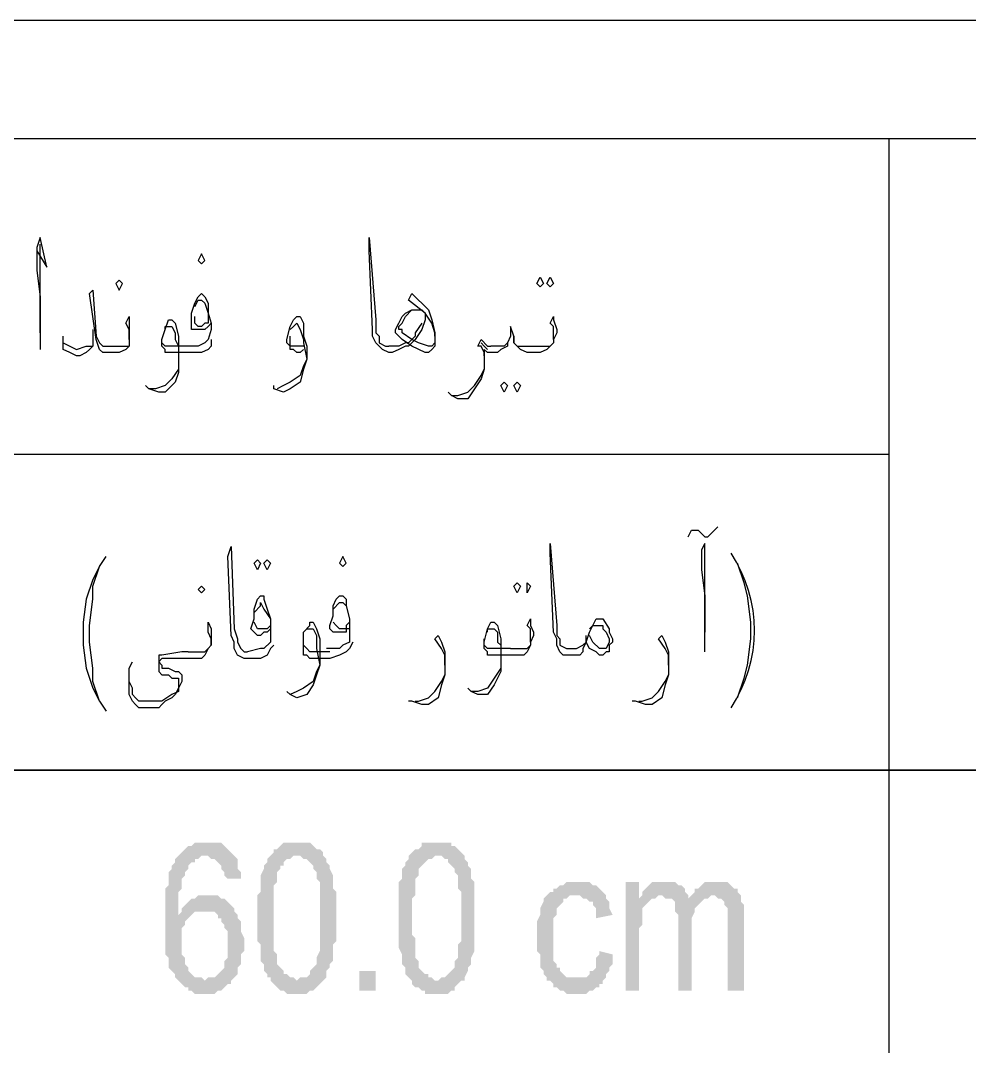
# Model space of a CAD drawing. Header units: inches. Extents: x 1387 to 2676, y -3005 to -2136.
# Drawn here: x 2560.164 to 2562.568, y -2147.12 to -2144.52 of the extents above; entities that cross this region are included whole.
import ezdxf

# ---------------------------------------------------------------- set-up
doc = ezdxf.new("R2010")
doc.units = ezdxf.units.IN
doc.header["$MEASUREMENT"] = 0
doc.layers.add('SAZE_DRAWINGS', color=7, linetype='Continuous')

msp = doc.modelspace()

# ---------------------------------------------------------------- hatches: boundary and pattern name
at = {"layer": 'SAZE_DRAWINGS'}
for points in [[(2560.63859, -2146.603728), (2560.605257, -2146.603728), (2560.596924, -2146.612061), (2560.58859, -2146.612061), (2560.580257, -2146.620394), (2560.580257, -2146.620394), (2560.571924, -2146.628728), (2560.56359, -2146.637061), (2560.630257, -2146.637061), (2560.630257, -2146.637061), (2560.63859, -2146.637061), (2560.646924, -2146.645394), (2560.655257, -2146.645394), (2560.66359, -2146.653728), (2560.671924, -2146.662061), (2560.671924, -2146.662061), (2560.671924, -2146.670394), (2560.680257, -2146.678728), (2560.680257, -2146.687061), (2560.68859, -2146.695394), (2560.721924, -2146.695394), (2560.721924, -2146.687061), (2560.721924, -2146.678728), (2560.71359, -2146.670394), (2560.71359, -2146.653728), (2560.71359, -2146.645394), (2560.705257, -2146.637061), (2560.696924, -2146.628728), (2560.696924, -2146.628728), (2560.68859, -2146.620394), (2560.680257, -2146.612061), (2560.680257, -2146.612061), (2560.671924, -2146.603728), (2560.66359, -2146.603728), (2560.655257, -2146.603728), (2560.646924, -2146.603728)], [(2560.86359, -2146.603728), (2560.86359, -2146.603728), (2560.830257, -2146.603728), (2560.821924, -2146.612061), (2560.81359, -2146.620394), (2560.805257, -2146.620394), (2560.805257, -2146.620394), (2560.805257, -2146.628728), (2560.796924, -2146.637061), (2560.86359, -2146.637061), (2560.86359, -2146.637061), (2560.871924, -2146.637061), (2560.880257, -2146.645394), (2560.88859, -2146.645394), (2560.896924, -2146.653728), (2560.905257, -2146.662061), (2560.905257, -2146.670394), (2560.905257, -2146.670394), (2560.91359, -2146.678728), (2560.91359, -2146.678728), (2560.91359, -2146.687061), (2560.91359, -2146.695394), (2560.921924, -2146.703728), (2560.921924, -2146.720394), (2560.921924, -2146.728728), (2560.921924, -2146.737061), (2560.921924, -2146.753728), (2560.921924, -2146.762061), (2560.921924, -2146.778728), (2560.921924, -2146.795394), (2560.921924, -2146.795394), (2560.921924, -2146.812061), (2560.921924, -2146.828728), (2560.921924, -2146.837061), (2560.921924, -2146.853728), (2560.921924, -2146.862061), (2560.921924, -2146.870394), (2560.921924, -2146.878728), (2560.91359, -2146.895394), (2560.91359, -2146.895394), (2560.91359, -2146.903728), (2560.91359, -2146.912061), (2560.905257, -2146.920394), (2560.905257, -2146.920394), (2560.896924, -2146.928728), (2560.896924, -2146.937061), (2560.88859, -2146.945394), (2560.880257, -2146.945394), (2560.871924, -2146.945394), (2560.86359, -2146.953728), (2560.796924, -2146.953728), (2560.805257, -2146.962061), (2560.81359, -2146.970394), (2560.81359, -2146.970394), (2560.821924, -2146.978728), (2560.830257, -2146.978728), (2560.83859, -2146.987061), (2560.846924, -2146.987061), (2560.855257, -2146.987061), (2560.86359, -2146.987061), (2560.86359, -2146.987061), (2560.871924, -2146.987061), (2560.880257, -2146.987061), (2560.88859, -2146.987061), (2560.896924, -2146.978728), (2560.905257, -2146.978728), (2560.91359, -2146.970394), (2560.921924, -2146.962061), (2560.921924, -2146.962061), (2560.930257, -2146.953728), (2560.930257, -2146.953728), (2560.93859, -2146.945394), (2560.93859, -2146.928728), (2560.946924, -2146.920394), (2560.946924, -2146.912061), (2560.955257, -2146.903728), (2560.955257, -2146.903728), (2560.955257, -2146.895394), (2560.955257, -2146.878728), (2560.955257, -2146.870394), (2560.955257, -2146.862061), (2560.96359, -2146.853728), (2560.96359, -2146.845394), (2560.96359, -2146.828728), (2560.96359, -2146.820394), (2560.96359, -2146.803728), (2560.96359, -2146.795394), (2560.96359, -2146.787061), (2560.96359, -2146.778728), (2560.96359, -2146.762061), (2560.96359, -2146.753728), (2560.96359, -2146.737061), (2560.96359, -2146.728728), (2560.955257, -2146.720394), (2560.955257, -2146.712061), (2560.955257, -2146.703728), (2560.955257, -2146.695394), (2560.955257, -2146.687061), (2560.946924, -2146.670394), (2560.946924, -2146.662061), (2560.93859, -2146.653728), (2560.93859, -2146.645394), (2560.930257, -2146.637061), (2560.930257, -2146.628728), (2560.921924, -2146.620394), (2560.91359, -2146.620394), (2560.905257, -2146.612061), (2560.905257, -2146.612061), (2560.896924, -2146.603728), (2560.88859, -2146.603728), (2560.880257, -2146.603728), (2560.871924, -2146.603728)], [(2561.221924, -2146.603728), (2561.180257, -2146.603728), (2561.180257, -2146.612061), (2561.171924, -2146.620394), (2561.16359, -2146.620394), (2561.16359, -2146.620394), (2561.155257, -2146.628728), (2561.146924, -2146.637061), (2561.221924, -2146.637061), (2561.221924, -2146.637061), (2561.230257, -2146.637061), (2561.23859, -2146.645394), (2561.246924, -2146.645394), (2561.246924, -2146.653728), (2561.255257, -2146.662061), (2561.26359, -2146.670394), (2561.26359, -2146.670394), (2561.26359, -2146.678728), (2561.26359, -2146.678728), (2561.271924, -2146.687061), (2561.271924, -2146.695394), (2561.271924, -2146.703728), (2561.271924, -2146.720394), (2561.280257, -2146.728728), (2561.280257, -2146.737061), (2561.280257, -2146.753728), (2561.280257, -2146.762061), (2561.280257, -2146.778728), (2561.280257, -2146.795394), (2561.280257, -2146.795394), (2561.280257, -2146.812061), (2561.280257, -2146.828728), (2561.280257, -2146.837061), (2561.280257, -2146.853728), (2561.271924, -2146.862061), (2561.271924, -2146.870394), (2561.271924, -2146.878728), (2561.271924, -2146.895394), (2561.271924, -2146.895394), (2561.26359, -2146.903728), (2561.26359, -2146.912061), (2561.26359, -2146.920394), (2561.26359, -2146.920394), (2561.255257, -2146.928728), (2561.246924, -2146.937061), (2561.23859, -2146.945394), (2561.230257, -2146.945394), (2561.230257, -2146.945394), (2561.221924, -2146.953728), (2561.155257, -2146.953728), (2561.155257, -2146.962061), (2561.16359, -2146.970394), (2561.171924, -2146.970394), (2561.180257, -2146.978728), (2561.18859, -2146.978728), (2561.18859, -2146.987061), (2561.196924, -2146.987061), (2561.205257, -2146.987061), (2561.221924, -2146.987061), (2561.221924, -2146.987061), (2561.230257, -2146.987061), (2561.23859, -2146.987061), (2561.246924, -2146.987061), (2561.255257, -2146.978728), (2561.26359, -2146.978728), (2561.26359, -2146.970394), (2561.271924, -2146.962061), (2561.271924, -2146.962061), (2561.280257, -2146.953728), (2561.28859, -2146.953728), (2561.28859, -2146.945394), (2561.296924, -2146.928728), (2561.296924, -2146.920394), (2561.305257, -2146.912061), (2561.305257, -2146.903728), (2561.305257, -2146.903728), (2561.305257, -2146.895394), (2561.31359, -2146.878728), (2561.31359, -2146.870394), (2561.31359, -2146.862061), (2561.31359, -2146.853728), (2561.31359, -2146.845394), (2561.31359, -2146.828728), (2561.31359, -2146.820394), (2561.31359, -2146.803728), (2561.31359, -2146.795394), (2561.31359, -2146.787061), (2561.31359, -2146.778728), (2561.31359, -2146.762061), (2561.31359, -2146.753728), (2561.31359, -2146.737061), (2561.31359, -2146.728728), (2561.31359, -2146.720394), (2561.31359, -2146.712061), (2561.31359, -2146.703728), (2561.305257, -2146.695394), (2561.305257, -2146.687061), (2561.305257, -2146.670394), (2561.296924, -2146.662061), (2561.296924, -2146.653728), (2561.28859, -2146.645394), (2561.28859, -2146.637061), (2561.280257, -2146.628728), (2561.271924, -2146.620394), (2561.271924, -2146.620394), (2561.26359, -2146.612061), (2561.255257, -2146.612061), (2561.255257, -2146.603728), (2561.246924, -2146.603728), (2561.23859, -2146.603728), (2561.230257, -2146.603728)], [(2560.56359, -2146.637061), (2560.555257, -2146.645394), (2560.555257, -2146.645394), (2560.555257, -2146.653728), (2560.555257, -2146.653728), (2560.546924, -2146.662061), (2560.546924, -2146.670394), (2560.53859, -2146.678728), (2560.53859, -2146.687061), (2560.53859, -2146.695394), (2560.53859, -2146.712061), (2560.530257, -2146.720394), (2560.530257, -2146.728728), (2560.530257, -2146.737061), (2560.530257, -2146.753728), (2560.530257, -2146.762061), (2560.530257, -2146.778728), (2560.530257, -2146.787061), (2560.530257, -2146.803728), (2560.530257, -2146.803728), (2560.530257, -2146.820394), (2560.530257, -2146.837061), (2560.530257, -2146.845394), (2560.530257, -2146.853728), (2560.530257, -2146.870394), (2560.530257, -2146.878728), (2560.530257, -2146.887061), (2560.53859, -2146.895394), (2560.53859, -2146.912061), (2560.53859, -2146.920394), (2560.546924, -2146.928728), (2560.546924, -2146.928728), (2560.555257, -2146.937061), (2560.555257, -2146.945394), (2560.555257, -2146.945394), (2560.56359, -2146.953728), (2560.571924, -2146.962061), (2560.580257, -2146.970394), (2560.58859, -2146.970394), (2560.58859, -2146.978728), (2560.596924, -2146.978728), (2560.605257, -2146.987061), (2560.61359, -2146.987061), (2560.621924, -2146.987061), (2560.630257, -2146.987061), (2560.630257, -2146.987061), (2560.63859, -2146.987061), (2560.646924, -2146.987061), (2560.655257, -2146.987061), (2560.66359, -2146.978728), (2560.671924, -2146.978728), (2560.680257, -2146.970394), (2560.680257, -2146.970394), (2560.68859, -2146.962061), (2560.696924, -2146.962061), (2560.696924, -2146.953728), (2560.630257, -2146.953728), (2560.621924, -2146.945394), (2560.61359, -2146.945394), (2560.605257, -2146.945394), (2560.596924, -2146.937061), (2560.596924, -2146.937061), (2560.58859, -2146.928728), (2560.58859, -2146.920394), (2560.580257, -2146.912061), (2560.580257, -2146.903728), (2560.580257, -2146.895394), (2560.571924, -2146.887061), (2560.571924, -2146.878728), (2560.571924, -2146.870394), (2560.571924, -2146.862061), (2560.571924, -2146.853728), (2560.571924, -2146.845394), (2560.571924, -2146.837061), (2560.571924, -2146.820394), (2560.580257, -2146.812061), (2560.580257, -2146.803728), (2560.58859, -2146.795394), (2560.58859, -2146.795394), (2560.596924, -2146.787061), (2560.56359, -2146.787061), (2560.56359, -2146.778728), (2560.56359, -2146.770394), (2560.56359, -2146.753728), (2560.56359, -2146.745394), (2560.56359, -2146.728728), (2560.571924, -2146.720394), (2560.571924, -2146.712061), (2560.571924, -2146.703728), (2560.571924, -2146.695394), (2560.580257, -2146.687061), (2560.580257, -2146.678728), (2560.58859, -2146.670394), (2560.58859, -2146.662061), (2560.596924, -2146.653728), (2560.605257, -2146.653728), (2560.605257, -2146.645394), (2560.61359, -2146.645394), (2560.621924, -2146.637061), (2560.630257, -2146.637061)], [(2560.796924, -2146.637061), (2560.78859, -2146.645394), (2560.78859, -2146.653728), (2560.780257, -2146.662061), (2560.780257, -2146.670394), (2560.771924, -2146.687061), (2560.771924, -2146.687061), (2560.771924, -2146.695394), (2560.771924, -2146.703728), (2560.771924, -2146.712061), (2560.771924, -2146.728728), (2560.76359, -2146.737061), (2560.76359, -2146.745394), (2560.76359, -2146.753728), (2560.76359, -2146.770394), (2560.76359, -2146.778728), (2560.76359, -2146.795394), (2560.76359, -2146.803728), (2560.76359, -2146.812061), (2560.76359, -2146.828728), (2560.76359, -2146.837061), (2560.76359, -2146.853728), (2560.771924, -2146.862061), (2560.771924, -2146.870394), (2560.771924, -2146.887061), (2560.771924, -2146.895394), (2560.771924, -2146.903728), (2560.780257, -2146.912061), (2560.780257, -2146.920394), (2560.780257, -2146.928728), (2560.78859, -2146.937061), (2560.78859, -2146.945394), (2560.796924, -2146.945394), (2560.796924, -2146.953728), (2560.86359, -2146.953728), (2560.86359, -2146.953728), (2560.855257, -2146.945394), (2560.846924, -2146.945394), (2560.83859, -2146.937061), (2560.830257, -2146.937061), (2560.830257, -2146.928728), (2560.821924, -2146.920394), (2560.821924, -2146.920394), (2560.81359, -2146.912061), (2560.81359, -2146.903728), (2560.81359, -2146.895394), (2560.81359, -2146.887061), (2560.805257, -2146.878728), (2560.805257, -2146.870394), (2560.805257, -2146.862061), (2560.805257, -2146.845394), (2560.805257, -2146.837061), (2560.805257, -2146.820394), (2560.805257, -2146.812061), (2560.805257, -2146.795394), (2560.805257, -2146.787061), (2560.805257, -2146.770394), (2560.805257, -2146.762061), (2560.805257, -2146.745394), (2560.805257, -2146.737061), (2560.805257, -2146.720394), (2560.805257, -2146.712061), (2560.81359, -2146.703728), (2560.81359, -2146.695394), (2560.81359, -2146.687061), (2560.81359, -2146.678728), (2560.821924, -2146.670394), (2560.821924, -2146.662061), (2560.830257, -2146.662061), (2560.830257, -2146.653728), (2560.83859, -2146.645394), (2560.846924, -2146.645394), (2560.855257, -2146.637061), (2560.86359, -2146.637061)], [(2561.146924, -2146.637061), (2561.146924, -2146.645394), (2561.13859, -2146.653728), (2561.13859, -2146.662061), (2561.130257, -2146.670394), (2561.130257, -2146.687061), (2561.130257, -2146.687061), (2561.130257, -2146.695394), (2561.121924, -2146.703728), (2561.121924, -2146.712061), (2561.121924, -2146.728728), (2561.121924, -2146.737061), (2561.121924, -2146.745394), (2561.121924, -2146.753728), (2561.121924, -2146.770394), (2561.121924, -2146.778728), (2561.121924, -2146.795394), (2561.121924, -2146.803728), (2561.121924, -2146.812061), (2561.121924, -2146.828728), (2561.121924, -2146.837061), (2561.121924, -2146.853728), (2561.121924, -2146.862061), (2561.121924, -2146.870394), (2561.130257, -2146.887061), (2561.130257, -2146.895394), (2561.130257, -2146.903728), (2561.130257, -2146.912061), (2561.13859, -2146.920394), (2561.13859, -2146.928728), (2561.13859, -2146.937061), (2561.146924, -2146.945394), (2561.146924, -2146.945394), (2561.155257, -2146.953728), (2561.221924, -2146.953728), (2561.21359, -2146.953728), (2561.205257, -2146.945394), (2561.196924, -2146.945394), (2561.196924, -2146.937061), (2561.18859, -2146.937061), (2561.180257, -2146.928728), (2561.171924, -2146.920394), (2561.171924, -2146.920394), (2561.171924, -2146.912061), (2561.171924, -2146.903728), (2561.16359, -2146.895394), (2561.16359, -2146.887061), (2561.16359, -2146.878728), (2561.16359, -2146.870394), (2561.16359, -2146.862061), (2561.16359, -2146.845394), (2561.155257, -2146.837061), (2561.155257, -2146.820394), (2561.155257, -2146.812061), (2561.155257, -2146.795394), (2561.155257, -2146.787061), (2561.155257, -2146.770394), (2561.155257, -2146.762061), (2561.155257, -2146.745394), (2561.16359, -2146.737061), (2561.16359, -2146.720394), (2561.16359, -2146.712061), (2561.16359, -2146.703728), (2561.16359, -2146.695394), (2561.171924, -2146.687061), (2561.171924, -2146.678728), (2561.171924, -2146.670394), (2561.180257, -2146.662061), (2561.180257, -2146.662061), (2561.18859, -2146.653728), (2561.196924, -2146.645394), (2561.205257, -2146.645394), (2561.21359, -2146.637061), (2561.221924, -2146.637061)], [(2561.571924, -2146.703728), (2561.571924, -2146.703728), (2561.546924, -2146.703728), (2561.53859, -2146.712061), (2561.530257, -2146.712061), (2561.521924, -2146.720394), (2561.51359, -2146.720394), (2561.51359, -2146.728728), (2561.505257, -2146.728728), (2561.496924, -2146.737061), (2561.48859, -2146.745394), (2561.48859, -2146.753728), (2561.480257, -2146.770394), (2561.480257, -2146.770394), (2561.480257, -2146.778728), (2561.480257, -2146.787061), (2561.471924, -2146.803728), (2561.471924, -2146.812061), (2561.471924, -2146.820394), (2561.471924, -2146.837061), (2561.471924, -2146.845394), (2561.471924, -2146.853728), (2561.471924, -2146.870394), (2561.471924, -2146.878728), (2561.480257, -2146.887061), (2561.480257, -2146.903728), (2561.480257, -2146.912061), (2561.480257, -2146.920394), (2561.48859, -2146.928728), (2561.48859, -2146.937061), (2561.496924, -2146.945394), (2561.496924, -2146.953728), (2561.571924, -2146.945394), (2561.571924, -2146.945394), (2561.56359, -2146.945394), (2561.555257, -2146.945394), (2561.546924, -2146.945394), (2561.53859, -2146.937061), (2561.530257, -2146.928728), (2561.530257, -2146.920394), (2561.530257, -2146.920394), (2561.521924, -2146.920394), (2561.521924, -2146.912061), (2561.51359, -2146.903728), (2561.51359, -2146.887061), (2561.51359, -2146.878728), (2561.51359, -2146.870394), (2561.51359, -2146.853728), (2561.51359, -2146.845394), (2561.51359, -2146.845394), (2561.51359, -2146.828728), (2561.51359, -2146.820394), (2561.51359, -2146.803728), (2561.51359, -2146.795394), (2561.521924, -2146.787061), (2561.521924, -2146.778728), (2561.521924, -2146.770394), (2561.530257, -2146.762061), (2561.530257, -2146.762061), (2561.53859, -2146.753728), (2561.53859, -2146.745394), (2561.546924, -2146.745394), (2561.555257, -2146.737061), (2561.56359, -2146.737061), (2561.571924, -2146.737061), (2561.646924, -2146.737061), (2561.63859, -2146.728728), (2561.630257, -2146.720394), (2561.630257, -2146.720394), (2561.621924, -2146.712061), (2561.61359, -2146.712061), (2561.605257, -2146.703728), (2561.596924, -2146.703728), (2561.58859, -2146.703728), (2561.580257, -2146.703728)], [(2561.730257, -2146.703728), (2561.696924, -2146.703728), (2561.696924, -2146.978728), (2561.730257, -2146.978728), (2561.730257, -2146.837061), (2561.730257, -2146.828728), (2561.730257, -2146.820394), (2561.73859, -2146.812061), (2561.73859, -2146.795394), (2561.73859, -2146.787061), (2561.73859, -2146.778728), (2561.73859, -2146.770394), (2561.746924, -2146.762061), (2561.755257, -2146.753728), (2561.755257, -2146.753728), (2561.76359, -2146.745394), (2561.730257, -2146.745394)], [(2561.796924, -2146.703728), (2561.76359, -2146.703728), (2561.755257, -2146.712061), (2561.755257, -2146.712061), (2561.746924, -2146.720394), (2561.73859, -2146.728728), (2561.73859, -2146.737061), (2561.78859, -2146.737061), (2561.78859, -2146.737061), (2561.796924, -2146.745394), (2561.805257, -2146.745394), (2561.81359, -2146.745394), (2561.855257, -2146.745394), (2561.855257, -2146.745394), (2561.855257, -2146.737061), (2561.846924, -2146.728728), (2561.846924, -2146.720394), (2561.83859, -2146.712061), (2561.83859, -2146.712061), (2561.830257, -2146.712061), (2561.821924, -2146.703728), (2561.81359, -2146.703728), (2561.805257, -2146.703728)], [(2561.930257, -2146.703728), (2561.930257, -2146.703728), (2561.896924, -2146.703728), (2561.88859, -2146.712061), (2561.880257, -2146.720394), (2561.871924, -2146.720394), (2561.871924, -2146.728728), (2561.86359, -2146.737061), (2561.921924, -2146.737061), (2561.921924, -2146.737061), (2561.930257, -2146.745394), (2561.93859, -2146.745394), (2561.946924, -2146.753728), (2561.946924, -2146.762061), (2561.955257, -2146.770394), (2561.955257, -2146.770394), (2561.955257, -2146.787061), (2561.955257, -2146.795394), (2561.955257, -2146.812061), (2561.955257, -2146.978728), (2561.996924, -2146.978728), (2561.996924, -2146.795394), (2561.996924, -2146.787061), (2561.996924, -2146.778728), (2561.996924, -2146.762061), (2561.98859, -2146.753728), (2561.98859, -2146.745394), (2561.98859, -2146.737061), (2561.980257, -2146.728728), (2561.980257, -2146.720394), (2561.971924, -2146.720394), (2561.96359, -2146.712061), (2561.96359, -2146.712061), (2561.955257, -2146.703728), (2561.946924, -2146.703728), (2561.93859, -2146.703728)], [(2560.63859, -2146.737061), (2560.63859, -2146.737061), (2560.61359, -2146.737061), (2560.605257, -2146.745394), (2560.596924, -2146.745394), (2560.596924, -2146.745394), (2560.58859, -2146.753728), (2560.580257, -2146.762061), (2560.571924, -2146.770394), (2560.571924, -2146.778728), (2560.56359, -2146.787061), (2560.596924, -2146.787061), (2560.605257, -2146.778728), (2560.61359, -2146.778728), (2560.621924, -2146.778728), (2560.630257, -2146.778728), (2560.705257, -2146.770394), (2560.696924, -2146.762061), (2560.68859, -2146.753728), (2560.68859, -2146.753728), (2560.680257, -2146.745394), (2560.671924, -2146.745394), (2560.66359, -2146.737061), (2560.655257, -2146.737061), (2560.646924, -2146.737061)], [(2561.646924, -2146.737061), (2561.571924, -2146.737061), (2561.580257, -2146.737061), (2561.58859, -2146.745394), (2561.596924, -2146.745394), (2561.605257, -2146.753728), (2561.61359, -2146.753728), (2561.61359, -2146.762061), (2561.621924, -2146.770394), (2561.621924, -2146.778728), (2561.621924, -2146.795394), (2561.66359, -2146.787061), (2561.66359, -2146.787061), (2561.655257, -2146.770394), (2561.655257, -2146.762061), (2561.655257, -2146.753728), (2561.646924, -2146.745394)], [(2561.73859, -2146.737061), (2561.730257, -2146.745394), (2561.771924, -2146.745394), (2561.780257, -2146.737061), (2561.78859, -2146.737061)], [(2561.86359, -2146.737061), (2561.855257, -2146.745394), (2561.81359, -2146.745394), (2561.821924, -2146.753728), (2561.821924, -2146.762061), (2561.821924, -2146.770394), (2561.821924, -2146.778728), (2561.830257, -2146.787061), (2561.830257, -2146.803728), (2561.830257, -2146.978728), (2561.86359, -2146.978728), (2561.86359, -2146.820394), (2561.86359, -2146.812061), (2561.86359, -2146.803728), (2561.86359, -2146.795394), (2561.871924, -2146.778728), (2561.871924, -2146.770394), (2561.871924, -2146.770394), (2561.880257, -2146.762061), (2561.880257, -2146.762061), (2561.88859, -2146.753728), (2561.896924, -2146.745394), (2561.905257, -2146.745394), (2561.91359, -2146.737061), (2561.921924, -2146.737061)], [(2560.705257, -2146.770394), (2560.630257, -2146.778728), (2560.655257, -2146.778728), (2560.66359, -2146.787061), (2560.66359, -2146.795394), (2560.671924, -2146.795394), (2560.671924, -2146.803728), (2560.680257, -2146.812061), (2560.680257, -2146.820394), (2560.68859, -2146.828728), (2560.68859, -2146.837061), (2560.68859, -2146.845394), (2560.68859, -2146.862061), (2560.68859, -2146.870394), (2560.68859, -2146.878728), (2560.68859, -2146.895394), (2560.680257, -2146.903728), (2560.680257, -2146.912061), (2560.680257, -2146.920394), (2560.671924, -2146.928728), (2560.671924, -2146.928728), (2560.66359, -2146.937061), (2560.655257, -2146.945394), (2560.646924, -2146.945394), (2560.63859, -2146.945394), (2560.630257, -2146.953728), (2560.696924, -2146.953728), (2560.705257, -2146.945394), (2560.71359, -2146.937061), (2560.71359, -2146.928728), (2560.71359, -2146.920394), (2560.721924, -2146.912061), (2560.721924, -2146.903728), (2560.721924, -2146.887061), (2560.730257, -2146.878728), (2560.730257, -2146.870394), (2560.730257, -2146.862061), (2560.730257, -2146.853728), (2560.730257, -2146.845394), (2560.721924, -2146.828728), (2560.721924, -2146.820394), (2560.721924, -2146.812061), (2560.721924, -2146.803728), (2560.71359, -2146.795394), (2560.71359, -2146.787061), (2560.705257, -2146.778728)], [(2561.630257, -2146.878728), (2561.630257, -2146.887061), (2561.621924, -2146.895394), (2561.621924, -2146.920394), (2561.61359, -2146.928728), (2561.605257, -2146.928728), (2561.605257, -2146.937061), (2561.596924, -2146.945394), (2561.58859, -2146.945394), (2561.580257, -2146.945394), (2561.571924, -2146.945394), (2561.496924, -2146.953728), (2561.505257, -2146.953728), (2561.51359, -2146.962061), (2561.51359, -2146.970394), (2561.521924, -2146.970394), (2561.530257, -2146.978728), (2561.53859, -2146.978728), (2561.546924, -2146.987061), (2561.555257, -2146.987061), (2561.56359, -2146.987061), (2561.571924, -2146.987061), (2561.580257, -2146.987061), (2561.58859, -2146.987061), (2561.596924, -2146.987061), (2561.605257, -2146.978728), (2561.61359, -2146.978728), (2561.621924, -2146.970394), (2561.630257, -2146.970394), (2561.630257, -2146.962061), (2561.63859, -2146.962061), (2561.63859, -2146.953728), (2561.646924, -2146.945394), (2561.646924, -2146.937061), (2561.655257, -2146.928728), (2561.655257, -2146.920394), (2561.66359, -2146.912061), (2561.66359, -2146.895394), (2561.66359, -2146.887061)]]:
    msp.add_hatch(color=3, dxfattribs=at).paths.add_polyline_path(points)

# ---------------------------------------------------------------- linework, layer by layer
at = {"layer": 'SAZE_DRAWINGS', "color": 3}
for points in [[(2564.971924, -2144.520394), (2554.26359, -2144.520394)], [(2564.680257, -2144.820394), (2554.555257, -2144.820394)], [(2562.36359, -2144.820394), (2562.36359, -2154.445394)], [(2560.205257, -2145.103728), (2560.230257, -2145.145394), (2560.21359, -2145.070394), (2560.205257, -2145.095394), (2560.205257, -2145.153728), (2560.21359, -2145.220394), (2560.21359, -2145.312061), (2560.21359, -2145.353728)], [(2561.096924, -2145.362061), (2561.080257, -2145.353728), (2561.071924, -2145.345394), (2561.06359, -2145.337061), (2561.055257, -2145.320394), (2561.055257, -2145.303728), (2561.046924, -2145.103728), (2561.046924, -2145.070394), (2561.06359, -2145.278728), (2561.06359, -2145.312061), (2561.071924, -2145.320394), (2561.071924, -2145.337061), (2561.08859, -2145.345394), (2561.096924, -2145.345394)], [(2560.21359, -2145.312061), (2560.21359, -2145.087061)], [(2560.380257, -2145.362061), (2560.371924, -2145.362061), (2560.36359, -2145.353728), (2560.355257, -2145.328728), (2560.33859, -2145.212061), (2560.346924, -2145.203728), (2560.355257, -2145.320394), (2560.36359, -2145.337061), (2560.371924, -2145.345394), (2560.380257, -2145.345394)], [(2560.646924, -2145.287061), (2560.63859, -2145.295394), (2560.630257, -2145.303728), (2560.596924, -2145.303728), (2560.596924, -2145.295394), (2560.596924, -2145.287061), (2560.596924, -2145.262061), (2560.605257, -2145.237061), (2560.61359, -2145.220394), (2560.621924, -2145.212061), (2560.630257, -2145.220394), (2560.63859, -2145.237061), (2560.63859, -2145.262061), (2560.646924, -2145.287061), (2560.646924, -2145.303728), (2560.63859, -2145.328728), (2560.630257, -2145.337061), (2560.61359, -2145.345394), (2560.58859, -2145.345394), (2560.580257, -2145.345394)], [(2560.605257, -2145.245394), (2560.61359, -2145.228728), (2560.621924, -2145.228728), (2560.630257, -2145.237061), (2560.63859, -2145.262061), (2560.63859, -2145.278728), (2560.63859, -2145.287061), (2560.630257, -2145.287061), (2560.621924, -2145.295394), (2560.61359, -2145.295394), (2560.605257, -2145.287061), (2560.605257, -2145.270394)], [(2561.21359, -2145.320394), (2561.21359, -2145.312061), (2561.205257, -2145.287061), (2561.18859, -2145.262061), (2561.146924, -2145.228728), (2561.155257, -2145.212061), (2561.196924, -2145.253728), (2561.205257, -2145.278728), (2561.21359, -2145.312061), (2561.21359, -2145.328728), (2561.21359, -2145.345394), (2561.205257, -2145.353728), (2561.196924, -2145.362061), (2561.18859, -2145.362061), (2561.155257, -2145.345394), (2561.130257, -2145.328728), (2561.121924, -2145.320394), (2561.11359, -2145.312061), (2561.11359, -2145.303728), (2561.121924, -2145.287061), (2561.130257, -2145.270394), (2561.13859, -2145.262061), (2561.155257, -2145.253728), (2561.171924, -2145.253728), (2561.180257, -2145.253728), (2561.18859, -2145.262061), (2561.18859, -2145.278728), (2561.180257, -2145.303728), (2561.16359, -2145.328728), (2561.146924, -2145.345394), (2561.13859, -2145.345394), (2561.121924, -2145.353728), (2561.105257, -2145.362061), (2561.096924, -2145.362061)], [(2561.21359, -2145.337061), (2561.205257, -2145.345394), (2561.196924, -2145.345394), (2561.171924, -2145.337061), (2561.155257, -2145.328728), (2561.130257, -2145.312061), (2561.130257, -2145.303728), (2561.121924, -2145.303728), (2561.121924, -2145.295394), (2561.130257, -2145.287061), (2561.13859, -2145.270394), (2561.155257, -2145.253728)], [(2560.43859, -2145.328728), (2560.43859, -2145.303728), (2560.430257, -2145.287061), (2560.43859, -2145.270394), (2560.43859, -2145.287061), (2560.43859, -2145.303728), (2560.43859, -2145.312061), (2560.43859, -2145.328728), (2560.43859, -2145.345394), (2560.430257, -2145.353728), (2560.41359, -2145.362061), (2560.405257, -2145.362061), (2560.380257, -2145.362061)], [(2560.58859, -2145.362061), (2560.530257, -2145.362061), (2560.530257, -2145.353728), (2560.521924, -2145.345394), (2560.521924, -2145.337061), (2560.521924, -2145.328728), (2560.530257, -2145.303728), (2560.53859, -2145.278728), (2560.546924, -2145.278728), (2560.555257, -2145.287061), (2560.56359, -2145.320394), (2560.56359, -2145.353728), (2560.56359, -2145.378728), (2560.56359, -2145.412061), (2560.555257, -2145.437061), (2560.530257, -2145.462061), (2560.51359, -2145.462061), (2560.48859, -2145.453728), (2560.480257, -2145.445394)], [(2560.880257, -2145.353728), (2560.871924, -2145.362061), (2560.86359, -2145.362061), (2560.855257, -2145.353728), (2560.846924, -2145.353728), (2560.846924, -2145.345394), (2560.83859, -2145.337061), (2560.83859, -2145.328728), (2560.846924, -2145.295394), (2560.855257, -2145.278728), (2560.86359, -2145.270394), (2560.871924, -2145.270394), (2560.880257, -2145.287061), (2560.880257, -2145.320394), (2560.88859, -2145.345394), (2560.88859, -2145.378728), (2560.880257, -2145.403728), (2560.871924, -2145.437061), (2560.846924, -2145.453728), (2560.830257, -2145.462061), (2560.805257, -2145.453728), (2560.805257, -2145.445394)], [(2561.51359, -2145.328728), (2561.51359, -2145.295394), (2561.505257, -2145.287061), (2561.51359, -2145.270394), (2561.51359, -2145.278728), (2561.521924, -2145.303728), (2561.521924, -2145.312061), (2561.51359, -2145.328728), (2561.51359, -2145.337061), (2561.505257, -2145.345394), (2561.496924, -2145.353728), (2561.480257, -2145.362061), (2561.455257, -2145.362061)], [(2560.346924, -2145.303728), (2560.346924, -2145.345394), (2560.33859, -2145.353728), (2560.330257, -2145.362061), (2560.31359, -2145.370394), (2560.305257, -2145.370394), (2560.28859, -2145.362061), (2560.271924, -2145.353728), (2560.271924, -2145.345394), (2560.271924, -2145.337061), (2560.271924, -2145.320394)], [(2560.530257, -2145.303728), (2560.530257, -2145.295394), (2560.546924, -2145.295394), (2560.555257, -2145.312061), (2560.555257, -2145.328728), (2560.56359, -2145.345394), (2560.56359, -2145.378728), (2560.56359, -2145.403728), (2560.546924, -2145.428728), (2560.530257, -2145.445394), (2560.505257, -2145.453728), (2560.48859, -2145.453728)], [(2560.846924, -2145.303728), (2560.855257, -2145.295394), (2560.86359, -2145.287061), (2560.871924, -2145.303728), (2560.880257, -2145.328728), (2560.880257, -2145.337061), (2560.88859, -2145.378728), (2560.880257, -2145.395394), (2560.871924, -2145.420394), (2560.846924, -2145.437061), (2560.830257, -2145.445394), (2560.81359, -2145.453728)], [(2561.180257, -2145.287061), (2561.16359, -2145.312061), (2561.16359, -2145.320394), (2561.146924, -2145.337061), (2561.13859, -2145.337061), (2561.121924, -2145.345394), (2561.096924, -2145.345394)], [(2561.455257, -2145.362061), (2561.446924, -2145.362061), (2561.430257, -2145.353728), (2561.421924, -2145.345394), (2561.41359, -2145.337061), (2561.41359, -2145.320394), (2561.405257, -2145.295394), (2561.405257, -2145.320394), (2561.396924, -2145.337061), (2561.396924, -2145.345394), (2561.380257, -2145.353728), (2561.371924, -2145.362061), (2561.355257, -2145.362061)], [(2560.271924, -2145.337061), (2560.28859, -2145.345394), (2560.305257, -2145.353728), (2560.330257, -2145.345394), (2560.33859, -2145.345394), (2560.346924, -2145.345394)], [(2560.58859, -2145.345394), (2560.530257, -2145.345394), (2560.521924, -2145.337061), (2560.521924, -2145.328728)], [(2560.646924, -2145.328728), (2560.646924, -2145.345394), (2560.63859, -2145.353728), (2560.621924, -2145.362061), (2560.596924, -2145.362061), (2560.58859, -2145.362061)], [(2560.880257, -2145.345394), (2560.846924, -2145.345394), (2560.846924, -2145.320394)], [(2561.33859, -2145.370394), (2561.33859, -2145.362061), (2561.330257, -2145.345394), (2561.321924, -2145.345394), (2561.330257, -2145.328728), (2561.346924, -2145.345394), (2561.355257, -2145.345394)], [(2561.346924, -2145.353728), (2561.33859, -2145.345394), (2561.330257, -2145.337061)], [(2561.405257, -2145.320394), (2561.396924, -2145.337061), (2561.38859, -2145.345394), (2561.355257, -2145.345394)], [(2561.41359, -2145.320394), (2561.41359, -2145.337061), (2561.421924, -2145.345394), (2561.455257, -2145.345394)], [(2561.455257, -2145.345394), (2561.505257, -2145.345394), (2561.51359, -2145.337061)], [(2560.380257, -2145.345394), (2560.43859, -2145.345394)], [(2561.355257, -2145.362061), (2561.346924, -2145.362061), (2561.33859, -2145.353728), (2561.33859, -2145.403728), (2561.330257, -2145.428728), (2561.31359, -2145.453728), (2561.296924, -2145.478728), (2561.271924, -2145.478728), (2561.255257, -2145.470394), (2561.246924, -2145.462061)], [(2561.255257, -2145.470394), (2561.271924, -2145.470394), (2561.296924, -2145.462061), (2561.31359, -2145.445394), (2561.330257, -2145.420394), (2561.33859, -2145.403728)], [(2562.36359, -2145.620394), (2557.746924, -2145.620394)], [(2561.855257, -2145.828728), (2561.86359, -2145.812061), (2561.880257, -2145.812061), (2561.896924, -2145.828728), (2561.905257, -2145.828728), (2561.91359, -2145.820394), (2561.930257, -2145.803728)], [(2560.73859, -2146.137061), (2560.730257, -2146.137061), (2560.71359, -2146.128728), (2560.705257, -2146.112061), (2560.705257, -2146.095394), (2560.696924, -2146.078728), (2560.68859, -2145.878728), (2560.696924, -2145.853728), (2560.705257, -2146.062061), (2560.71359, -2146.087061), (2560.71359, -2146.095394), (2560.721924, -2146.112061), (2560.730257, -2146.120394), (2560.73859, -2146.120394)], [(2561.596924, -2146.095394), (2561.58859, -2146.112061), (2561.58859, -2146.120394), (2561.580257, -2146.128728), (2561.56359, -2146.128728), (2561.555257, -2146.128728), (2561.53859, -2146.128728), (2561.530257, -2146.120394), (2561.521924, -2146.103728), (2561.521924, -2146.087061), (2561.51359, -2146.070394), (2561.505257, -2145.870394), (2561.505257, -2145.845394), (2561.521924, -2146.053728), (2561.521924, -2146.078728), (2561.530257, -2146.087061), (2561.530257, -2146.103728), (2561.546924, -2146.112061), (2561.555257, -2146.112061)], [(2561.896924, -2146.120394), (2561.896924, -2145.845394), (2561.88859, -2145.862061), (2561.88859, -2145.912061), (2561.896924, -2145.978728), (2561.896924, -2146.070394)], [(2560.36359, -2146.245394), (2560.346924, -2146.195394), (2560.346924, -2146.162061), (2560.33859, -2146.095394), (2560.33859, -2146.053728), (2560.346924, -2145.987061), (2560.346924, -2145.953728), (2560.36359, -2145.903728), (2560.380257, -2145.878728)], [(2560.36359, -2145.903728), (2560.346924, -2145.937061), (2560.330257, -2145.987061), (2560.321924, -2146.045394), (2560.321924, -2146.103728), (2560.330257, -2146.162061), (2560.346924, -2146.212061), (2560.36359, -2146.245394), (2560.380257, -2146.270394)], [(2561.980257, -2146.237061), (2561.996924, -2146.187061), (2562.005257, -2146.153728), (2562.01359, -2146.087061), (2562.01359, -2146.045394), (2562.005257, -2145.978728), (2561.996924, -2145.945394), (2561.980257, -2145.895394)], [(2560.796924, -2146.062061), (2560.78859, -2146.070394), (2560.780257, -2146.070394), (2560.771924, -2146.078728), (2560.76359, -2146.078728), (2560.755257, -2146.070394), (2560.746924, -2146.062061), (2560.755257, -2146.037061), (2560.755257, -2146.012061), (2560.76359, -2145.987061), (2560.771924, -2145.978728), (2560.780257, -2145.978728), (2560.780257, -2145.987061), (2560.78859, -2146.012061), (2560.796924, -2146.037061), (2560.796924, -2146.062061), (2560.796924, -2146.078728), (2560.796924, -2146.095394), (2560.780257, -2146.112061), (2560.771924, -2146.112061), (2560.73859, -2146.120394)], [(2560.996924, -2146.062061), (2560.98859, -2146.062061), (2560.98859, -2146.070394), (2560.955257, -2146.070394), (2560.946924, -2146.062061), (2560.946924, -2146.053728), (2560.955257, -2146.028728), (2560.955257, -2146.003728), (2560.96359, -2145.987061), (2560.971924, -2145.978728), (2560.980257, -2145.978728), (2560.98859, -2145.987061), (2560.98859, -2146.003728), (2560.996924, -2146.037061), (2560.996924, -2146.062061), (2560.996924, -2146.070394), (2560.996924, -2146.095394), (2560.980257, -2146.103728), (2560.971924, -2146.112061), (2560.946924, -2146.112061), (2560.93859, -2146.112061)], [(2560.755257, -2146.020394), (2560.771924, -2146.003728), (2560.771924, -2145.995394), (2560.780257, -2146.012061), (2560.796924, -2146.037061), (2560.796924, -2146.053728), (2560.78859, -2146.062061), (2560.771924, -2146.062061), (2560.76359, -2146.062061), (2560.755257, -2146.045394)], [(2560.955257, -2146.012061), (2560.971924, -2145.995394), (2560.980257, -2145.995394), (2560.98859, -2146.003728), (2560.996924, -2146.037061), (2560.996924, -2146.045394), (2560.98859, -2146.053728), (2560.98859, -2146.062061), (2560.980257, -2146.062061), (2560.971924, -2146.062061), (2560.96359, -2146.053728), (2560.955257, -2146.045394)], [(2561.455257, -2146.095394), (2561.455257, -2146.062061), (2561.446924, -2146.053728), (2561.455257, -2146.037061), (2561.455257, -2146.053728), (2561.46359, -2146.070394), (2561.46359, -2146.078728), (2561.455257, -2146.095394), (2561.455257, -2146.103728), (2561.446924, -2146.120394), (2561.43859, -2146.128728), (2561.421924, -2146.128728), (2561.405257, -2146.128728)], [(2560.646924, -2146.103728), (2560.646924, -2146.087061), (2560.63859, -2146.070394), (2560.63859, -2146.045394), (2560.646924, -2146.062061), (2560.646924, -2146.078728), (2560.646924, -2146.087061), (2560.646924, -2146.103728), (2560.63859, -2146.112061), (2560.630257, -2146.128728), (2560.621924, -2146.137061), (2560.605257, -2146.137061), (2560.58859, -2146.137061)], [(2560.946924, -2146.137061), (2560.896924, -2146.137061), (2560.88859, -2146.128728), (2560.880257, -2146.128728), (2560.880257, -2146.120394), (2560.880257, -2146.103728), (2560.880257, -2146.095394), (2560.880257, -2146.070394), (2560.896924, -2146.053728), (2560.896924, -2146.045394), (2560.905257, -2146.045394), (2560.91359, -2146.062061), (2560.921924, -2146.087061), (2560.921924, -2146.120394), (2560.921924, -2146.153728), (2560.91359, -2146.178728), (2560.905257, -2146.203728), (2560.88859, -2146.228728), (2560.86359, -2146.237061), (2560.846924, -2146.228728), (2560.83859, -2146.220394)], [(2560.880257, -2146.070394), (2560.88859, -2146.062061), (2560.905257, -2146.062061), (2560.91359, -2146.078728), (2560.91359, -2146.095394), (2560.91359, -2146.112061), (2560.921924, -2146.153728), (2560.91359, -2146.170394), (2560.905257, -2146.195394), (2560.880257, -2146.212061), (2560.86359, -2146.220394), (2560.846924, -2146.228728)], [(2561.405257, -2146.128728), (2561.346924, -2146.128728), (2561.346924, -2146.120394), (2561.33859, -2146.112061), (2561.33859, -2146.103728), (2561.33859, -2146.095394), (2561.346924, -2146.062061), (2561.355257, -2146.045394), (2561.36359, -2146.045394), (2561.371924, -2146.053728), (2561.380257, -2146.087061), (2561.380257, -2146.120394), (2561.380257, -2146.145394), (2561.380257, -2146.170394), (2561.36359, -2146.203728), (2561.346924, -2146.228728), (2561.321924, -2146.228728), (2561.305257, -2146.220394), (2561.296924, -2146.212061)], [(2561.346924, -2146.070394), (2561.346924, -2146.062061), (2561.36359, -2146.062061), (2561.371924, -2146.070394), (2561.371924, -2146.095394), (2561.380257, -2146.103728), (2561.380257, -2146.145394), (2561.380257, -2146.162061), (2561.36359, -2146.187061), (2561.346924, -2146.212061), (2561.321924, -2146.220394), (2561.305257, -2146.220394)], [(2561.605257, -2146.062061), (2561.61359, -2146.053728), (2561.63859, -2146.053728), (2561.63859, -2146.062061), (2561.646924, -2146.070394), (2561.655257, -2146.087061), (2561.655257, -2146.095394), (2561.646924, -2146.112061), (2561.630257, -2146.112061), (2561.61359, -2146.095394), (2561.605257, -2146.078728)], [(2561.23859, -2146.153728), (2561.23859, -2146.128728), (2561.230257, -2146.112061), (2561.21359, -2146.087061), (2561.221924, -2146.078728), (2561.230257, -2146.095394), (2561.23859, -2146.120394), (2561.23859, -2146.145394), (2561.23859, -2146.153728), (2561.23859, -2146.178728), (2561.230257, -2146.203728), (2561.221924, -2146.237061), (2561.196924, -2146.253728), (2561.180257, -2146.253728), (2561.155257, -2146.245394), (2561.146924, -2146.245394)], [(2561.405257, -2146.112061), (2561.346924, -2146.112061), (2561.33859, -2146.103728), (2561.33859, -2146.087061)], [(2561.555257, -2146.112061), (2561.571924, -2146.112061), (2561.58859, -2146.103728), (2561.596924, -2146.095394), (2561.596924, -2146.078728)], [(2561.805257, -2146.153728), (2561.805257, -2146.128728), (2561.796924, -2146.112061), (2561.780257, -2146.087061), (2561.78859, -2146.078728), (2561.796924, -2146.095394), (2561.805257, -2146.120394), (2561.805257, -2146.145394), (2561.805257, -2146.153728), (2561.805257, -2146.178728), (2561.796924, -2146.203728), (2561.78859, -2146.237061), (2561.76359, -2146.253728), (2561.746924, -2146.253728), (2561.721924, -2146.245394), (2561.71359, -2146.245394)], [(2560.58859, -2146.120394), (2560.630257, -2146.120394), (2560.63859, -2146.112061)], [(2560.805257, -2146.103728), (2560.796924, -2146.112061), (2560.78859, -2146.128728), (2560.771924, -2146.137061), (2560.746924, -2146.137061), (2560.73859, -2146.137061)], [(2560.946924, -2146.120394), (2560.896924, -2146.120394), (2560.88859, -2146.112061), (2560.880257, -2146.103728), (2560.880257, -2146.095394)], [(2561.005257, -2146.095394), (2560.996924, -2146.112061), (2560.98859, -2146.120394), (2560.971924, -2146.128728), (2560.946924, -2146.137061)], [(2561.405257, -2146.112061), (2561.446924, -2146.112061), (2561.455257, -2146.103728)], [(2560.58859, -2146.120394), (2560.571924, -2146.120394), (2560.521924, -2146.128728), (2560.51359, -2146.128728), (2560.51359, -2146.137061), (2560.51359, -2146.145394), (2560.51359, -2146.153728), (2560.51359, -2146.162061), (2560.51359, -2146.170394), (2560.521924, -2146.178728), (2560.53859, -2146.178728), (2560.546924, -2146.187061), (2560.56359, -2146.187061), (2560.56359, -2146.195394), (2560.56359, -2146.203728), (2560.56359, -2146.212061), (2560.56359, -2146.220394), (2560.546924, -2146.228728), (2560.521924, -2146.245394), (2560.51359, -2146.245394), (2560.48859, -2146.245394), (2560.480257, -2146.245394), (2560.46359, -2146.245394), (2560.455257, -2146.237061), (2560.446924, -2146.228728), (2560.446924, -2146.212061), (2560.43859, -2146.195394), (2560.43859, -2146.162061)], [(2560.58859, -2146.137061), (2560.521924, -2146.137061), (2560.51359, -2146.145394), (2560.521924, -2146.153728), (2560.521924, -2146.162061), (2560.53859, -2146.162061), (2560.555257, -2146.170394), (2560.56359, -2146.170394), (2560.571924, -2146.178728), (2560.571924, -2146.195394), (2560.56359, -2146.212061), (2560.555257, -2146.228728), (2560.546924, -2146.237061), (2560.530257, -2146.245394), (2560.521924, -2146.253728), (2560.51359, -2146.262061), (2560.48859, -2146.262061), (2560.46359, -2146.262061), (2560.455257, -2146.253728), (2560.446924, -2146.245394), (2560.43859, -2146.228728), (2560.43859, -2146.203728), (2560.43859, -2146.162061), (2560.446924, -2146.145394)], [(2561.16359, -2146.245394), (2561.171924, -2146.245394), (2561.196924, -2146.237061), (2561.21359, -2146.220394), (2561.230257, -2146.195394), (2561.23859, -2146.178728)], [(2561.730257, -2146.245394), (2561.73859, -2146.245394), (2561.76359, -2146.237061), (2561.780257, -2146.220394), (2561.796924, -2146.195394), (2561.805257, -2146.178728)], [(2554.555257, -2146.420394), (2564.680257, -2146.420394), (2554.555257, -2146.420394)]]:
    msp.add_lwpolyline(points, dxfattribs=at)
for points in [[(2560.621924, -2145.137061), (2560.630257, -2145.128728), (2560.621924, -2145.112061), (2560.61359, -2145.128728)], [(2560.41359, -2145.203728), (2560.421924, -2145.187061), (2560.41359, -2145.178728), (2560.405257, -2145.187061)], [(2561.480257, -2145.170394), (2561.48859, -2145.187061), (2561.480257, -2145.195394), (2561.471924, -2145.187061)], [(2561.505257, -2145.170394), (2561.51359, -2145.187061), (2561.505257, -2145.195394), (2561.496924, -2145.187061)], [(2561.38859, -2145.437061), (2561.396924, -2145.445394), (2561.38859, -2145.462061), (2561.380257, -2145.445394)], [(2561.421924, -2145.437061), (2561.430257, -2145.445394), (2561.421924, -2145.462061), (2561.41359, -2145.445394)], [(2560.980257, -2145.903728), (2560.98859, -2145.895394), (2560.980257, -2145.878728), (2560.971924, -2145.895394)], [(2560.76359, -2145.887061), (2560.771924, -2145.895394), (2560.76359, -2145.912061), (2560.755257, -2145.895394)], [(2560.78859, -2145.887061), (2560.796924, -2145.895394), (2560.78859, -2145.912061), (2560.780257, -2145.895394)], [(2560.621924, -2145.970394), (2560.630257, -2145.962061), (2560.621924, -2145.953728), (2560.61359, -2145.962061)], [(2561.421924, -2145.945394), (2561.430257, -2145.953728), (2561.421924, -2145.970394), (2561.41359, -2145.953728)], [(2561.446924, -2145.945394), (2561.455257, -2145.953728), (2561.446924, -2145.970394)], [(2561.596924, -2146.095394), (2561.605257, -2146.070394), (2561.61359, -2146.053728), (2561.621924, -2146.037061), (2561.630257, -2146.037061), (2561.63859, -2146.037061), (2561.655257, -2146.062061), (2561.655257, -2146.070394), (2561.66359, -2146.087061), (2561.66359, -2146.095394), (2561.655257, -2146.103728), (2561.655257, -2146.120394), (2561.646924, -2146.120394), (2561.63859, -2146.128728), (2561.630257, -2146.128728), (2561.621924, -2146.120394), (2561.605257, -2146.112061)]]:
    msp.add_lwpolyline(points, close=True, dxfattribs=at)
msp.add_arc((2561.671329, -2146.066228), 0.351806, 326.175499, 33.824501, dxfattribs=at)
msp.add_solid([(2561.021924, -2146.978728), (2561.021924, -2146.928728), (2561.06359, -2146.978728), (2561.06359, -2146.928728)], dxfattribs=at)

doc.saveas('drawing.dxf')
